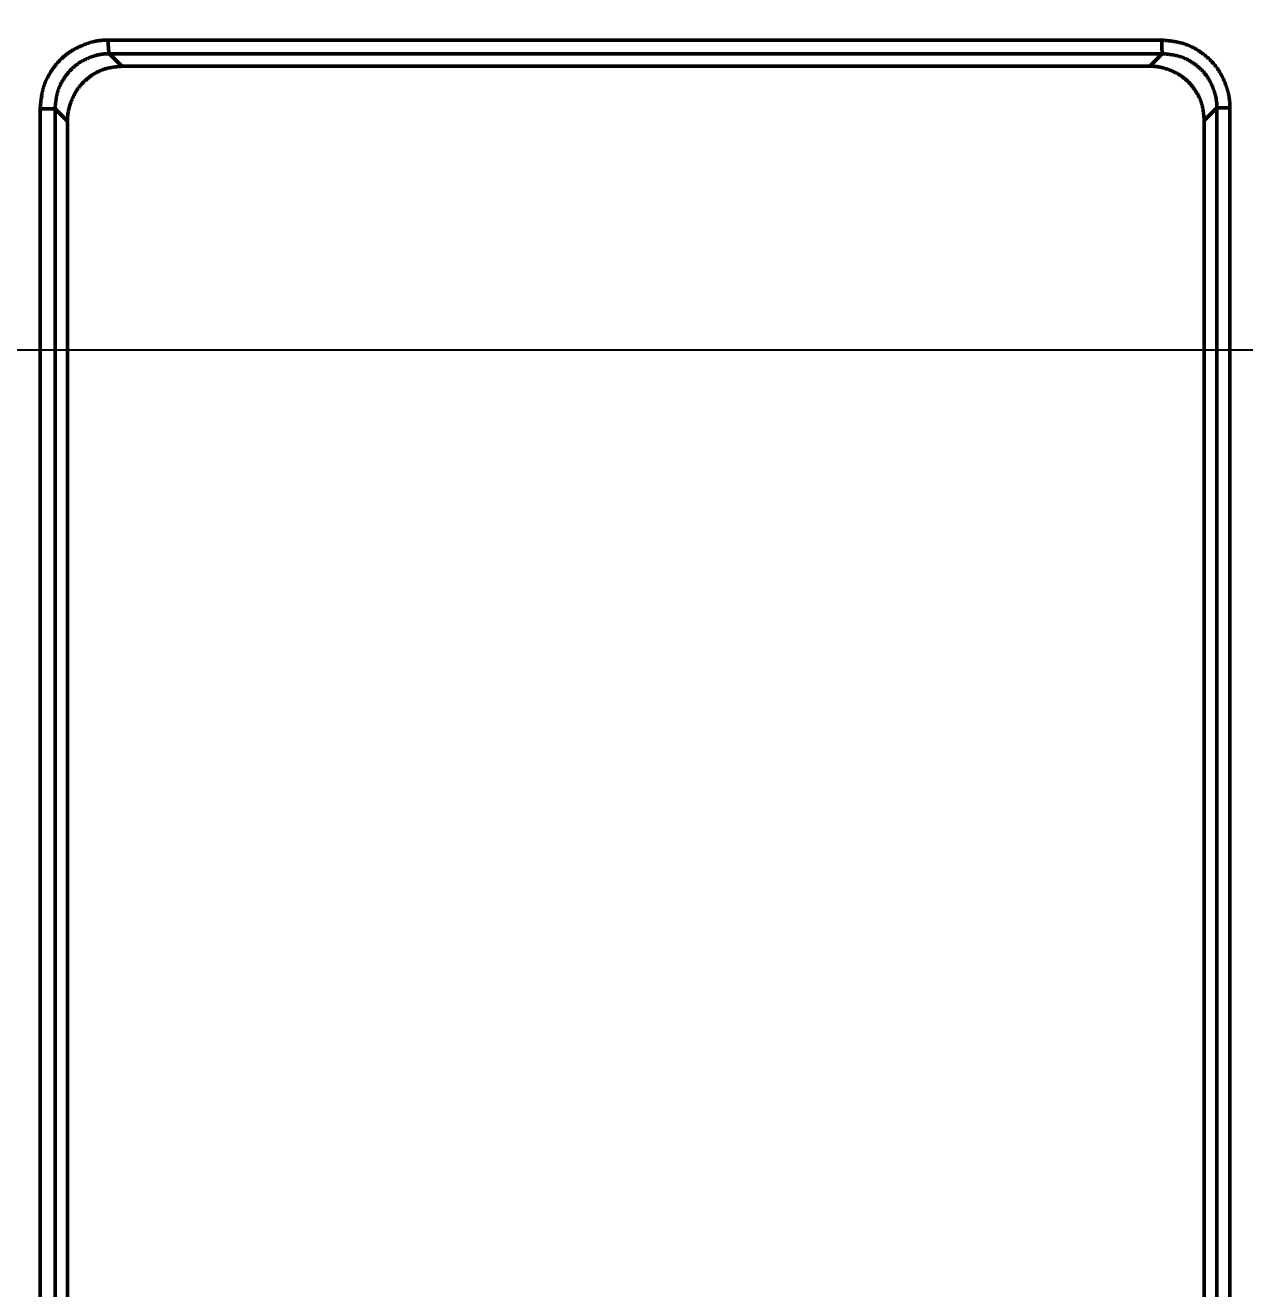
# Model space of a CAD drawing. Header units: millimetres. Extents: x -6033 to 120673, y -4970 to 90533.
# Drawn here: x 87133.36 to 87177.98, y 68647.49 to 68693.74 of the extents above; entities that cross this region are included whole.
import ezdxf
from ezdxf.enums import TextEntityAlignment as Align

# ---------------------------------------------------------------- set-up
doc = ezdxf.new("R2010")
doc.units = ezdxf.units.MM
doc.layers.get('DefPoints').update_dxf_attribs({"color": 250})
for name, color, linetype, lineweight in [('_ACM-A-ANNO-DIMS-c', 2, 'Continuous', 18), ('I-AR$0$I-SCOPE', 252, 'Continuous', 35), ('I-PLAN$0$_ACM-A-WALL-HACH', 251, 'Continuous', 9)]:
    doc.layers.add(name, color=color, linetype=linetype, lineweight=lineweight)
for name, color, linetype in [('I-CEILING$0$I-RCP-AIR', 64, 'Continuous'), ('I-CEILING$0$RC-Hatch【天花填充】', 251, 'Continuous'), ('I-FLOOR$0$I-FC-HATCH', 8, 'Continuous'), ('地坪', 7, 'Continuous'), ('天花', 7, 'Continuous')]:
    doc.layers.add(name, color=color, linetype=linetype)
doc.styles.add('_ACM-G-NOTES', font='arial.ttf')
doc.styles.add('I-CEILING$0$黑体', font='simhei.ttf', dxfattribs={"height": 600})
doc.dimstyles.new('_ACM-DIM-A_50', dxfattribs={"dimscale": 50, "dimtxt": 2.5, "dimasz": 1, "dimexe": 1.5, "dimexo": 1, "dimgap": 1, "dimtad": 1, "dimdec": 0, "dimrnd": 5, "dimzin": 1, "dimdsep": 46, "dimtxsty": '_ACM-G-NOTES', "dimblk": 'ARCHTICK', "dimcen": 2.5, "dimclrd": 256, "dimclre": 256, "dimclrt": 256, "dimadec": 3, "dimazin": 0, "dimtfac": 1, "dimtdec": 0, "dimtix": 1, "dimtmove": 0, "dimatfit": 3, "dimldrblk": 'DOTSMALL', "dimfxl": 5, "dimfxlon": 1, "dimlwd": 18, "dimlwe": 18, "dimarcsym": 0})

# ---------------------------------------------------------------- blocks, each defined once
blk = doc.blocks.new('I-AR')
at = {"layer": 'I-AR$0$I-SCOPE'}
h = blk.add_hatch(dxfattribs=at)
h.set_pattern_fill('ANSI31', color=256, scale=200)
h.paths.add_polyline_path([(63300, 72640), (66630, 72640), (66630, 70889.383), (90600, 70890), (90600, 66390), (96650, 66390), (96650, 24876.398), (18340, 24876.398), (18340, 66390), (48090, 66390), (48090, 72640), (51400, 72640), (51400, 72649.887), (52869.5, 72649.887), (52869.5, 72640), (55240, 72640), (55240, 72790), (59460, 72790), (59460, 72640), (61830.5, 72640), (61830.5, 72649.887), (63300, 72649.887)], flags=16)
h.paths.add_polyline_path([(7330, 0), (7330, -1770), (11180, -1770), (11180, 0), (18450, 0), (18450, 2900), (27550, 2900), (27550, 18090), (37037.331, 18090), (37037.331, 17350), (96200, 17350), (96200, 18120), (114640, 18120), (114640, 84500), (0, 84500), (0, 0)])
blk = doc.blocks.new('I-PLAN')
at = {"layer": 'I-PLAN$0$_ACM-A-WALL-HACH'}
h = blk.add_hatch(dxfattribs=at)
h.set_pattern_fill('ANSI31', color=256, scale=10, angle=45)
h.paths.add_polyline_path([(88260, 70790), (88260, 70890), (88030, 70890), (88030, 70790), (88230, 70790)], flags=17)
h.paths.add_polyline_path([(79671.546, 69390), (78155, 69390), (78155, 68990), (77955, 68990), (77955, 69590), (79671.546, 69590)], flags=17)
h.paths.add_polyline_path([(80271.546, 69390), (80271.546, 69590), (80780, 69590), (80780, 68990), (80580, 68990), (80580, 69390)], flags=17)
h.paths.add_polyline_path([(74580, 69590), (73930, 69590), (73930, 69390), (74580, 69390)])
h.paths.add_polyline_path([(68780, 69590), (69430, 69590), (69430, 69390), (68780, 69390)])
h.paths.add_polyline_path([(87280, 66490), (87480, 66490), (87480, 66390), (87280, 66390)])
h.paths.add_polyline_path([(82180, 68990), (82180, 69390), (84230, 69390), (84230, 66490), (84430, 66490), (84430, 69390), (85280, 69390), (85280, 69590), (81980, 69590), (81980, 68990)])
h.paths.add_polyline_path([(87480, 67390), (87480, 69390), (88280, 69390), (88280, 69590), (88080, 69590), (86480, 69590), (86480, 69390), (87280, 69390), (87280, 67390)], flags=17)
h.paths.add_polyline_path([(72130, 68170), (72130, 66490), (72330, 66490), (72330, 67870), (73130, 67870), (73130, 68070), (72330, 68070), (72330, 68170)])
h.paths.add_polyline_path([(71230, 68170), (71230, 66390), (71030, 66390), (71030, 67870), (70230, 67870), (70230, 68070), (71030, 68070), (71030, 68170)])
h.paths.add_polyline_path([(72130, 69070), (72330, 69070), (72330, 69390), (73030, 69390), (73030, 69590), (72130, 69590)])
h.paths.add_polyline_path([(71230, 69070), (71030, 69070), (71030, 69390), (70330, 69390), (70330, 69590), (71230, 69590)])
h.paths.add_polyline_path([(67800, 69490), (67830, 69490), (67830, 69590), (67800, 69590)], flags=17)
h.paths.add_polyline_path([(76755, 69590), (75180, 69590), (75180, 69390), (75330, 69390), (75330, 66390), (75530, 66390), (75530, 69390), (76555, 69390), (76555, 68990), (76755, 68990)])
h.paths.add_polyline_path([(68180, 69590), (68180, 69390), (68030, 69390), (68030, 66520), (67780, 66520), (67780, 66390), (67400, 66390), (67400, 66720), (67830, 66720), (67830, 69590)])
edge = h.paths.add_edge_path()
edge.add_line((89860, 70890), (88860, 70890))
edge.add_line((75530, 66520), (84230, 66520))
edge.add_line((75530, 66720), (84230, 66720))
blk = doc.blocks.new('I-CEILING$0$RPK-22-40FSNQS')
at = {"color": 0, "lineweight": 50}
for p, q in [((-236.97705, -103.0375), (-236.97705, -102.561482)), ((-236.97705, -102.561482), (-150.522956, -102.561482)), ((-236.97705, -103.0375), (-236.719974, -103.294674)), ((-150.522956, -103.0375), (-236.97705, -103.0375)), ((-236.719974, -103.294674), (-236.516574, -103.49814)), ((-150.983462, -103.49814), (-236.516574, -103.49814)), ((-239.456632, -143.60861), (-239.456632, -105.052402)), ((-238.858768, -105.130938), (-238.958666, -105.031024)), ((-238.958666, -143.565316), (-238.958666, -105.031024)), ((-238.500008, -105.48968), (-238.858768, -105.130938)), ((-238.500008, -143.106656), (-238.500008, -105.48968)), ((-238.958666, -143.565316), (-238.637872, -143.244516)), ((-238.637872, -143.244516), (-238.500008, -143.106656)), ((-236.490734, -145.09814), (-236.757228, -145.364608)), ((-151.00927, -145.09814), (-236.490734, -145.09814)), ((-236.757228, -145.364608), (-236.944982, -145.552362)), ((-236.944982, -146.09945), (-236.944982, -145.552362)), ((-236.944982, -145.552362), (-150.555052, -145.552362)), ((-150.555052, -146.09945), (-236.944982, -146.09945))]:
    blk.add_line(p, q, dxfattribs=at)
for points in [[(-239.456632, -105.052402), (-239.453942, -105.024206), (-239.451238, -104.996014), (-239.448506, -104.96783), (-239.445736, -104.939654), (-239.442912, -104.911492), (-239.440022, -104.883348), (-239.43705, -104.855224), (-239.433986, -104.827124), (-239.430816, -104.79905), (-239.427524, -104.771006), (-239.4241, -104.742998), (-239.420528, -104.715026), (-239.416798, -104.687096), (-239.412892, -104.659208), (-239.4088, -104.631368), (-239.404508, -104.60358), (-239.400004, -104.575846), (-239.395272, -104.548168), (-239.3903, -104.520554), (-239.385074, -104.493002), (-239.37958, -104.465518), (-239.373808, -104.438106), (-239.367742, -104.410768), (-239.361368, -104.383508), (-239.354674, -104.35633), (-239.347648, -104.329238), (-239.340272, -104.302232), (-239.332538, -104.275318), (-239.32443, -104.2485), (-239.315936, -104.22178), (-239.307044, -104.195162), (-239.297758, -104.168648), (-239.288088, -104.142244), (-239.278038, -104.115954), (-239.267616, -104.089782), (-239.25683, -104.063728), (-239.245686, -104.0378), (-239.234192, -104.012002), (-239.222356, -103.986334), (-239.210184, -103.960802), (-239.197682, -103.935412), (-239.184858, -103.910164), (-239.17172, -103.885064), (-239.158274, -103.860116), (-239.144528, -103.835324), (-239.13049, -103.810688), (-239.116166, -103.786218), (-239.101562, -103.761914), (-239.086686, -103.73778), (-239.071546, -103.71382), (-239.056148, -103.690038), (-239.040502, -103.666438), (-239.02461, -103.643024), (-239.008484, -103.6198), (-238.992128, -103.59677), (-238.97555, -103.573936), (-238.958758, -103.551304), (-238.94176, -103.528878), (-238.92456, -103.506658), (-238.907166, -103.484652), (-238.889586, -103.462862), (-238.871816, -103.44129), (-238.853852, -103.419938), (-238.83569, -103.398806), (-238.817326, -103.377894), (-238.798758, -103.357208), (-238.779978, -103.336746), (-238.760988, -103.31651), (-238.74178, -103.2965), (-238.72235, -103.276722), (-238.702696, -103.257172), (-238.682812, -103.237856), (-238.662698, -103.218772), (-238.642344, -103.199924), (-238.621752, -103.18131), (-238.600916, -103.162936), (-238.57983, -103.144798), (-238.558494, -103.126902), (-238.536902, -103.109248), (-238.515048, -103.091838), (-238.492932, -103.074672), (-238.470548, -103.057752), (-238.447892, -103.041078), (-238.424962, -103.024656), (-238.401752, -103.008482), (-238.37826, -102.99256), (-238.354478, -102.97689), (-238.330408, -102.961476), (-238.306042, -102.946318), (-238.281378, -102.931418), (-238.256416, -102.916776), (-238.231176, -102.902396), (-238.205684, -102.888282), (-238.179964, -102.874436), (-238.15404, -102.860862), (-238.12794, -102.847564), (-238.101686, -102.834546), (-238.075304, -102.821808), (-238.04882, -102.809358), (-238.022258, -102.797196), (-237.995642, -102.785326), (-237.969, -102.773752), (-237.942352, -102.762476), (-237.915728, -102.751502), (-237.88915, -102.740836), (-237.862644, -102.730478), (-237.836234, -102.720432), (-237.809944, -102.710702), (-237.783802, -102.701292), (-237.757832, -102.692204), (-237.732058, -102.683442), (-237.706506, -102.675008), (-237.681198, -102.666908), (-237.656164, -102.659144), (-237.631424, -102.651718), (-237.607006, -102.644636), (-237.582934, -102.6379), (-237.559234, -102.631512), (-237.535928, -102.625478), (-237.513044, -102.6198), (-237.491146, -102.614606), (-237.469656, -102.609742), (-237.448564, -102.605198), (-237.427854, -102.60096), (-237.40751, -102.59702), (-237.38752, -102.593364), (-237.36787, -102.589982), (-237.348546, -102.586862), (-237.329532, -102.583992), (-237.310814, -102.581362), (-237.29238, -102.57896), (-237.274214, -102.576774), (-237.256302, -102.574794), (-237.238632, -102.573008), (-237.221188, -102.571404), (-237.203954, -102.569972), (-237.18692, -102.568698), (-237.17007, -102.567572), (-237.153388, -102.566584), (-237.136862, -102.565722), (-237.120478, -102.564972), (-237.104222, -102.564326), (-237.088078, -102.56377), (-237.072032, -102.563296), (-237.056072, -102.562888), (-237.040182, -102.562538), (-237.02435, -102.562234), (-237.00856, -102.561964), (-236.992798, -102.561718), (-236.97705, -102.561482)], [(-236.97705, -103.0375), (-236.989664, -103.037662), (-237.002292, -103.037832), (-237.014942, -103.03802), (-237.027626, -103.038236), (-237.040354, -103.038488), (-237.05314, -103.038786), (-237.065994, -103.039138), (-237.078928, -103.039556), (-237.091952, -103.040046), (-237.10508, -103.040618), (-237.11832, -103.041282), (-237.131684, -103.042046), (-237.145186, -103.04292), (-237.158834, -103.043912), (-237.172642, -103.045032), (-237.18662, -103.04629), (-237.20078, -103.047694), (-237.215134, -103.049254), (-237.22969, -103.050978), (-237.244464, -103.052874), (-237.259464, -103.054954), (-237.274702, -103.057226), (-237.290192, -103.059698), (-237.305942, -103.062382), (-237.321964, -103.065284), (-237.33827, -103.068414), (-237.35487, -103.071782), (-237.371778, -103.075398), (-237.389004, -103.079268), (-237.40656, -103.083404), (-237.424886, -103.08792), (-237.443548, -103.092722), (-237.462526, -103.097806), (-237.481802, -103.10317), (-237.501356, -103.10881), (-237.521166, -103.114724), (-237.541214, -103.120912), (-237.561478, -103.127366), (-237.58194, -103.134088), (-237.602578, -103.141072), (-237.623374, -103.148318), (-237.644308, -103.155824), (-237.665358, -103.163584), (-237.686504, -103.171596), (-237.707728, -103.17986), (-237.729008, -103.18837), (-237.750326, -103.197128), (-237.77166, -103.206126), (-237.792992, -103.215364), (-237.8143, -103.22484), (-237.835566, -103.23455), (-237.856768, -103.244492), (-237.877886, -103.254662), (-237.898902, -103.26506), (-237.919796, -103.27568), (-237.940544, -103.286524), (-237.96113, -103.297584), (-237.981534, -103.308862), (-238.001734, -103.320352), (-238.02171, -103.332052), (-238.041448, -103.34396), (-238.060944, -103.356076), (-238.080204, -103.368398), (-238.09923, -103.380924), (-238.118024, -103.393654), (-238.136592, -103.406586), (-238.154936, -103.41972), (-238.173056, -103.433052), (-238.19096, -103.446586), (-238.208648, -103.460316), (-238.226124, -103.474242), (-238.24339, -103.488364), (-238.260452, -103.50268), (-238.27731, -103.51719), (-238.29397, -103.531892), (-238.310432, -103.546784), (-238.326702, -103.561866), (-238.34278, -103.577138), (-238.358672, -103.592596), (-238.37438, -103.60824), (-238.389908, -103.62407), (-238.405258, -103.640084), (-238.420432, -103.656282), (-238.435436, -103.67266), (-238.45027, -103.68922), (-238.46494, -103.705958), (-238.479448, -103.722876), (-238.493798, -103.73997), (-238.50799, -103.75724), (-238.522032, -103.774686), (-238.53592, -103.792304), (-238.549654, -103.810094), (-238.563228, -103.828052), (-238.576634, -103.846174), (-238.589868, -103.864456), (-238.602922, -103.8829), (-238.615794, -103.901498), (-238.628476, -103.920248), (-238.640962, -103.939148), (-238.653248, -103.958194), (-238.665326, -103.977382), (-238.677192, -103.996712), (-238.68884, -104.01618), (-238.700264, -104.03578), (-238.711458, -104.055512), (-238.722416, -104.075372), (-238.733134, -104.095358), (-238.743604, -104.115464), (-238.753822, -104.13569), (-238.763782, -104.156032), (-238.773478, -104.176486), (-238.782906, -104.19705), (-238.792056, -104.217722), (-238.800926, -104.238496), (-238.809508, -104.25937), (-238.817798, -104.280342), (-238.82579, -104.30141), (-238.833478, -104.322568), (-238.840856, -104.343814), (-238.84792, -104.365146), (-238.854664, -104.38656), (-238.861098, -104.408054), (-238.867232, -104.429624), (-238.873078, -104.451268), (-238.878644, -104.472984), (-238.883944, -104.494768), (-238.888986, -104.516618), (-238.893782, -104.53853), (-238.898342, -104.560504), (-238.902678, -104.582536), (-238.906798, -104.604622), (-238.910716, -104.62676), (-238.914442, -104.648946), (-238.917986, -104.67118), (-238.921358, -104.693458), (-238.924568, -104.715778), (-238.92763, -104.738136), (-238.930552, -104.760528), (-238.933346, -104.782954), (-238.936022, -104.80541), (-238.938592, -104.827894), (-238.941066, -104.850402), (-238.943452, -104.872932), (-238.945764, -104.89548), (-238.948012, -104.918046), (-238.950208, -104.940626), (-238.95236, -104.963216), (-238.95448, -104.985814), (-238.956578, -105.008418), (-238.958666, -105.031024)], [(-236.516574, -103.49814), (-236.538862, -103.500274), (-236.561148, -103.50242), (-236.583428, -103.504586), (-236.6057, -103.506784), (-236.627962, -103.509024), (-236.650208, -103.511316), (-236.67244, -103.51367), (-236.694652, -103.5161), (-236.716842, -103.518612), (-236.739008, -103.52122), (-236.761148, -103.523932), (-236.783256, -103.52676), (-236.805332, -103.529714), (-236.827372, -103.532804), (-236.849376, -103.536042), (-236.871338, -103.539438), (-236.893256, -103.543), (-236.915128, -103.546742), (-236.93695, -103.550672), (-236.958722, -103.554804), (-236.98044, -103.559144), (-237.0021, -103.563704), (-237.0237, -103.568496), (-237.045238, -103.57353), (-237.06671, -103.578816), (-237.088114, -103.584364), (-237.109448, -103.590186), (-237.13071, -103.59629), (-237.151894, -103.602688), (-237.173, -103.609392), (-237.194024, -103.616408), (-237.214964, -103.623734), (-237.235816, -103.631362), (-237.256578, -103.63929), (-237.277246, -103.64751), (-237.29782, -103.656018), (-237.318294, -103.664808), (-237.338668, -103.673872), (-237.358938, -103.683208), (-237.3791, -103.69281), (-237.399152, -103.70267), (-237.41909, -103.712782), (-237.438914, -103.723144), (-237.45862, -103.733748), (-237.478204, -103.74459), (-237.497664, -103.755662), (-237.516996, -103.766962), (-237.5362, -103.77848), (-237.55527, -103.790214), (-237.574204, -103.802156), (-237.593002, -103.814302), (-237.611658, -103.826646), (-237.63017, -103.839182), (-237.648534, -103.851906), (-237.66675, -103.86481), (-237.684814, -103.87789), (-237.702722, -103.89114), (-237.720472, -103.904554), (-237.73806, -103.918128), (-237.755486, -103.931854), (-237.772744, -103.94573), (-237.789836, -103.959756), (-237.806758, -103.973936), (-237.823512, -103.988274), (-237.840094, -104.002774), (-237.856504, -104.017436), (-237.87274, -104.032266), (-237.888804, -104.047266), (-237.90469, -104.062438), (-237.920402, -104.077788), (-237.935938, -104.093318), (-237.951294, -104.10903), (-237.96647, -104.12493), (-237.981468, -104.141018), (-237.996282, -104.1573), (-238.010914, -104.173776), (-238.025364, -104.190452), (-238.039628, -104.20733), (-238.053708, -104.224414), (-238.0676, -104.241706), (-238.081304, -104.25921), (-238.09482, -104.27693), (-238.108146, -104.294868), (-238.121282, -104.313026), (-238.134224, -104.33141), (-238.146974, -104.350022), (-238.15953, -104.368866), (-238.171892, -104.387942), (-238.184056, -104.407256), (-238.196024, -104.426812), (-238.207792, -104.446608), (-238.21936, -104.466628), (-238.230724, -104.486854), (-238.241878, -104.507266), (-238.252824, -104.527844), (-238.263556, -104.54857), (-238.274072, -104.569426), (-238.284368, -104.59039), (-238.294442, -104.611444), (-238.30429, -104.632568), (-238.313912, -104.653742), (-238.3233, -104.67495), (-238.332456, -104.69617), (-238.341372, -104.717384), (-238.35005, -104.738572), (-238.358484, -104.759714), (-238.366672, -104.780792), (-238.37461, -104.801788), (-238.382296, -104.822678), (-238.389728, -104.843448), (-238.3969, -104.864076), (-238.403812, -104.884544), (-238.41046, -104.904832), (-238.41684, -104.92492), (-238.42295, -104.94479), (-238.428788, -104.964422), (-238.434348, -104.983796), (-238.43963, -105.002894), (-238.44463, -105.021698), (-238.449344, -105.040186), (-238.453772, -105.058344), (-238.457922, -105.07618), (-238.461802, -105.093704), (-238.465424, -105.110928), (-238.468794, -105.127862), (-238.471926, -105.144516), (-238.474826, -105.160906), (-238.477506, -105.177038), (-238.479974, -105.192924), (-238.482242, -105.208578), (-238.484316, -105.224008), (-238.486208, -105.239228), (-238.487928, -105.254246), (-238.489482, -105.269074), (-238.490886, -105.283726), (-238.492144, -105.29821), (-238.493266, -105.312538), (-238.494266, -105.32672), (-238.495148, -105.34077), (-238.495926, -105.354698), (-238.496608, -105.368514), (-238.497204, -105.382228), (-238.497722, -105.395856), (-238.498174, -105.409404), (-238.498566, -105.422886), (-238.498912, -105.436312), (-238.49922, -105.449692), (-238.499498, -105.46304), (-238.499758, -105.476366), (-238.500008, -105.48968)], [(-239.456632, -105.052402), (-239.441212, -105.052362), (-239.435048, -105.052346), (-239.431966, -105.052336), (-239.428886, -105.052328), (-239.42273, -105.052308), (-239.419654, -105.052298), (-239.416578, -105.052286), (-239.413504, -105.052276), (-239.410432, -105.052264), (-239.407362, -105.052252), (-239.404294, -105.052238), (-239.401228, -105.052226), (-239.398164, -105.05221), (-239.395102, -105.052196), (-239.388986, -105.052164), (-239.385932, -105.052146), (-239.38288, -105.052128), (-239.37983, -105.05211), (-239.376784, -105.05209), (-239.373742, -105.052068), (-239.370702, -105.052046), (-239.367666, -105.052024), (-239.364632, -105.052), (-239.361602, -105.051974), (-239.358576, -105.051948), (-239.355554, -105.051922), (-239.352536, -105.051892), (-239.349522, -105.051864), (-239.346512, -105.051832), (-239.343506, -105.051802), (-239.340506, -105.051768), (-239.337508, -105.051734), (-239.334516, -105.0517), (-239.331528, -105.051664), (-239.328544, -105.051628), (-239.325566, -105.05159), (-239.322594, -105.051552), (-239.319626, -105.051512), (-239.316662, -105.051472), (-239.313706, -105.05143), (-239.310754, -105.051388), (-239.307806, -105.051344), (-239.304866, -105.0513), (-239.301932, -105.051256), (-239.299002, -105.05121), (-239.296078, -105.051162), (-239.293162, -105.051114), (-239.29025, -105.051066), (-239.287346, -105.051016), (-239.284448, -105.050966), (-239.281556, -105.050916), (-239.27867, -105.050864), (-239.275792, -105.050812), (-239.27292, -105.050758), (-239.270056, -105.050704), (-239.267198, -105.05065), (-239.264348, -105.050594), (-239.261506, -105.050538), (-239.25867, -105.05048), (-239.255842, -105.050422), (-239.253022, -105.050364), (-239.25021, -105.050304), (-239.247404, -105.050244), (-239.244608, -105.050182), (-239.24182, -105.05012), (-239.239038, -105.050058), (-239.236266, -105.049994), (-239.233504, -105.04993), (-239.230748, -105.049864), (-239.228, -105.049798), (-239.225262, -105.049732), (-239.222534, -105.049664), (-239.219814, -105.049596), (-239.217102, -105.049528), (-239.2144, -105.049458), (-239.211706, -105.049388), (-239.209022, -105.049316), (-239.206348, -105.049244), (-239.203682, -105.049172), (-239.201028, -105.049098), (-239.198382, -105.049024), (-239.195746, -105.048948), (-239.19312, -105.048872), (-239.190504, -105.048796), (-239.187898, -105.048718), (-239.185304, -105.04864), (-239.182718, -105.04856), (-239.180144, -105.04848), (-239.17758, -105.0484), (-239.175026, -105.048318), (-239.172484, -105.048236), (-239.169952, -105.048154), (-239.16743, -105.04807), (-239.164922, -105.047986), (-239.162422, -105.047902), (-239.159934, -105.047816), (-239.157458, -105.047728), (-239.154994, -105.047642), (-239.15254, -105.047554), (-239.150098, -105.047466), (-239.147668, -105.047376), (-239.14525, -105.047286), (-239.142844, -105.047196), (-239.140448, -105.047104), (-239.138066, -105.047012), (-239.135696, -105.04692), (-239.133338, -105.046826), (-239.130992, -105.046732), (-239.128658, -105.046638), (-239.126336, -105.046542), (-239.124028, -105.046448), (-239.121732, -105.04635), (-239.119448, -105.046254), (-239.117178, -105.046156), (-239.11492, -105.046058), (-239.112676, -105.045958), (-239.110446, -105.04586), (-239.108228, -105.045758), (-239.106024, -105.045658), (-239.103832, -105.045556), (-239.101654, -105.045454), (-239.09949, -105.045352), (-239.097338, -105.045248), (-239.095202, -105.045144), (-239.093078, -105.04504), (-239.090968, -105.044934), (-239.088874, -105.044828), (-239.086792, -105.044722), (-239.084724, -105.044614), (-239.08267, -105.044506), (-239.08063, -105.044398), (-239.078604, -105.044288), (-239.076594, -105.044178), (-239.074596, -105.044068), (-239.072614, -105.043956), (-239.070646, -105.043844), (-239.068692, -105.043732), (-239.066754, -105.043618), (-239.06483, -105.043504), (-239.06292, -105.04339), (-239.061026, -105.043274), (-239.059146, -105.043158), (-239.057282, -105.04304), (-239.055432, -105.042922), (-239.053598, -105.042804), (-239.051778, -105.042686), (-239.049974, -105.042566), (-239.048186, -105.042446), (-239.046414, -105.042324), (-239.044656, -105.042204), (-239.042914, -105.042082), (-239.04119, -105.04196), (-239.03948, -105.041836), (-239.037786, -105.041714), (-239.036108, -105.04159), (-239.034446, -105.041466), (-239.0328, -105.041342), (-239.03117, -105.041218), (-239.029558, -105.041094), (-239.027962, -105.04097), (-239.026382, -105.040844), (-239.024818, -105.04072), (-239.02327, -105.040594), (-239.02174, -105.04047), (-239.020226, -105.040344), (-239.01873, -105.04022), (-239.01725, -105.040094), (-239.015788, -105.03997), (-239.014342, -105.039844), (-239.012914, -105.03972), (-239.011504, -105.039596), (-239.01011, -105.03947), (-239.008734, -105.039346), (-239.007374, -105.039222), (-239.006034, -105.0391), (-239.00471, -105.038976), (-239.003404, -105.038852), (-239.002114, -105.038728), (-239.000844, -105.038604), (-238.99959, -105.03848), (-238.998354, -105.038354), (-238.997136, -105.03823), (-238.995934, -105.038104), (-238.99475, -105.037976), (-238.993582, -105.03785), (-238.992432, -105.03772), (-238.9913, -105.037592), (-238.990186, -105.03746), (-238.989088, -105.037328), (-238.988006, -105.037196), (-238.986942, -105.03706), (-238.985896, -105.036924), (-238.984866, -105.036786), (-238.983854, -105.036646), (-238.982858, -105.036504), (-238.98188, -105.036362), (-238.980918, -105.036216), (-238.979974, -105.036068), (-238.979046, -105.035918), (-238.978136, -105.035766), (-238.977242, -105.035612), (-238.976364, -105.035454), (-238.975504, -105.035294), (-238.974846, -105.035168), (-238.974196, -105.03504), (-238.973558, -105.03491), (-238.972928, -105.034778), (-238.972308, -105.034646), (-238.971696, -105.034512), (-238.971092, -105.034376), (-238.970496, -105.03424), (-238.969906, -105.034102), (-238.969324, -105.033964), (-238.96875, -105.033824), (-238.968182, -105.033682), (-238.96762, -105.03354), (-238.967064, -105.033398), (-238.966512, -105.033254), (-238.965966, -105.033108), (-238.965424, -105.032962), (-238.964888, -105.032816), (-238.964356, -105.03267), (-238.963826, -105.032522), (-238.9633, -105.032374), (-238.962778, -105.032226), (-238.962258, -105.032076), (-238.96174, -105.031926), (-238.961224, -105.031776), (-238.960712, -105.031626), (-238.960198, -105.031476), (-238.959686, -105.031326), (-238.959176, -105.031176), (-238.958666, -105.031024)], [(-238.500008, -143.106656), (-238.497832, -143.128976), (-238.495646, -143.151292), (-238.49344, -143.173604), (-238.4912, -143.195906), (-238.48892, -143.218198), (-238.486588, -143.240476), (-238.48419, -143.262738), (-238.48172, -143.284978), (-238.479166, -143.307198), (-238.476518, -143.329392), (-238.473764, -143.351558), (-238.470894, -143.373694), (-238.467898, -143.395794), (-238.464766, -143.41786), (-238.461486, -143.439886), (-238.45805, -143.461872), (-238.454444, -143.483812), (-238.450658, -143.505704), (-238.446686, -143.527546), (-238.442512, -143.549336), (-238.438128, -143.57107), (-238.433522, -143.592744), (-238.428686, -143.614358), (-238.423608, -143.635908), (-238.418278, -143.65739), (-238.412686, -143.678804), (-238.406818, -143.700144), (-238.400668, -143.721408), (-238.394224, -143.742596), (-238.387474, -143.763702), (-238.380412, -143.784724), (-238.373038, -143.805662), (-238.365362, -143.826508), (-238.357386, -143.847264), (-238.349116, -143.867928), (-238.340558, -143.888494), (-238.331718, -143.90896), (-238.3226, -143.929326), (-238.31321, -143.949588), (-238.303554, -143.969742), (-238.293638, -143.98979), (-238.283466, -144.009724), (-238.273044, -144.029544), (-238.262378, -144.04925), (-238.251474, -144.068834), (-238.240336, -144.088298), (-238.228968, -144.107638), (-238.21738, -144.12685), (-238.205574, -144.145934), (-238.193558, -144.164886), (-238.181334, -144.183704), (-238.16891, -144.202386), (-238.156292, -144.220928), (-238.143484, -144.239328), (-238.13049, -144.257584), (-238.11732, -144.275692), (-238.103974, -144.293652), (-238.090462, -144.31146), (-238.076788, -144.329114), (-238.062956, -144.34661), (-238.048972, -144.363946), (-238.034834, -144.381124), (-238.020536, -144.398138), (-238.006078, -144.414988), (-237.991454, -144.431674), (-237.976662, -144.448194), (-237.961696, -144.464544), (-237.946558, -144.480728), (-237.93124, -144.49674), (-237.91574, -144.51258), (-237.900054, -144.528248), (-237.88418, -144.54374), (-237.868114, -144.559058), (-237.851852, -144.574198), (-237.83539, -144.58916), (-237.818728, -144.603942), (-237.801858, -144.618542), (-237.78478, -144.63296), (-237.767488, -144.647194), (-237.74998, -144.661242), (-237.732254, -144.675106), (-237.714304, -144.68878), (-237.696128, -144.702264), (-237.677724, -144.715558), (-237.659084, -144.72866), (-237.64021, -144.741568), (-237.621096, -144.754282), (-237.601736, -144.7668), (-237.582132, -144.77912), (-237.562278, -144.791242), (-237.542172, -144.803162), (-237.521836, -144.81488), (-237.501284, -144.82639), (-237.48054, -144.837692), (-237.459624, -144.84878), (-237.438556, -144.859654), (-237.417354, -144.870306), (-237.396042, -144.880738), (-237.374636, -144.890946), (-237.35316, -144.900924), (-237.331632, -144.91067), (-237.310074, -144.920182), (-237.288502, -144.929458), (-237.266942, -144.938492), (-237.24541, -144.947282), (-237.223928, -144.955826), (-237.202516, -144.96412), (-237.181194, -144.97216), (-237.159982, -144.979944), (-237.1389, -144.987468), (-237.11797, -144.99473), (-237.09721, -145.001728), (-237.076642, -145.008456), (-237.056284, -145.014912), (-237.036158, -145.021094), (-237.016284, -145.026998), (-236.99668, -145.03262), (-236.97737, -145.037958), (-236.958372, -145.04301), (-236.939706, -145.04777), (-236.921388, -145.05224), (-236.903412, -145.056426), (-236.885764, -145.060338), (-236.868432, -145.063984), (-236.851408, -145.067378), (-236.834676, -145.070526), (-236.818228, -145.07344), (-236.80205, -145.076128), (-236.78613, -145.0786), (-236.770456, -145.080868), (-236.755018, -145.08294), (-236.739804, -145.084826), (-236.7248, -145.086536), (-236.709998, -145.08808), (-236.695382, -145.089466), (-236.680944, -145.090706), (-236.66667, -145.09181), (-236.652548, -145.092786), (-236.638568, -145.093644), (-236.624718, -145.094396), (-236.610984, -145.095048), (-236.597356, -145.095614), (-236.583822, -145.0961), (-236.570372, -145.09652), (-236.556992, -145.09688), (-236.54367, -145.09719), (-236.530394, -145.097462), (-236.517156, -145.097704), (-236.50394, -145.097928), (-236.490734, -145.09814)], [(-239.456632, -143.60861), (-239.441212, -143.60853), (-239.43813, -143.608512), (-239.435048, -143.608496), (-239.431966, -143.608478), (-239.428886, -143.608458), (-239.425808, -143.60844), (-239.42273, -143.60842), (-239.419654, -143.6084), (-239.416578, -143.608378), (-239.413504, -143.608354), (-239.410432, -143.608332), (-239.407362, -143.608306), (-239.404294, -143.60828), (-239.401228, -143.608252), (-239.398164, -143.608224), (-239.395102, -143.608194), (-239.388986, -143.60813), (-239.385932, -143.608094), (-239.38288, -143.608058), (-239.37983, -143.60802), (-239.376784, -143.607978), (-239.373742, -143.607936), (-239.370702, -143.607892), (-239.367666, -143.607846), (-239.364632, -143.607796), (-239.361602, -143.607746), (-239.358576, -143.607692), (-239.355554, -143.607638), (-239.352536, -143.60758), (-239.349522, -143.60752), (-239.346512, -143.607458), (-239.343506, -143.607394), (-239.340506, -143.607328), (-239.337508, -143.60726), (-239.334516, -143.60719), (-239.331528, -143.607116), (-239.328546, -143.607042), (-239.325566, -143.606966), (-239.322594, -143.606888), (-239.319626, -143.606808), (-239.316664, -143.606726), (-239.313706, -143.60664), (-239.310754, -143.606556), (-239.307808, -143.606468), (-239.304866, -143.606378), (-239.301932, -143.606286), (-239.299002, -143.606192), (-239.296078, -143.606098), (-239.293162, -143.606002), (-239.29025, -143.605904), (-239.287346, -143.605804), (-239.284448, -143.605702), (-239.281556, -143.605598), (-239.27867, -143.605494), (-239.275792, -143.605386), (-239.27292, -143.605278), (-239.270056, -143.60517), (-239.267198, -143.605058), (-239.264348, -143.604946), (-239.261504, -143.60483), (-239.25867, -143.604716), (-239.255842, -143.604598), (-239.253022, -143.604478), (-239.250208, -143.604358), (-239.247404, -143.604236), (-239.244608, -143.604112), (-239.241818, -143.603988), (-239.239038, -143.60386), (-239.236266, -143.603732), (-239.233502, -143.603602), (-239.230748, -143.60347), (-239.228, -143.603338), (-239.225262, -143.603202), (-239.222534, -143.603066), (-239.219812, -143.602928), (-239.217102, -143.602788), (-239.2144, -143.602648), (-239.211706, -143.602504), (-239.209022, -143.60236), (-239.206348, -143.602214), (-239.203682, -143.602068), (-239.201028, -143.601918), (-239.198382, -143.601768), (-239.195746, -143.601616), (-239.19312, -143.601462), (-239.190504, -143.601306), (-239.187898, -143.60115), (-239.185304, -143.600992), (-239.182718, -143.600832), (-239.180144, -143.60067), (-239.17758, -143.600506), (-239.175026, -143.600342), (-239.172484, -143.600176), (-239.169952, -143.600008), (-239.167432, -143.599838), (-239.164922, -143.599668), (-239.162424, -143.599496), (-239.159936, -143.599322), (-239.15746, -143.599148), (-239.154996, -143.59897), (-239.152542, -143.598792), (-239.1501, -143.598614), (-239.14767, -143.598432), (-239.145252, -143.59825), (-239.142846, -143.598066), (-239.14045, -143.597882), (-239.138068, -143.597696), (-239.135698, -143.597508), (-239.13334, -143.597318), (-239.130992, -143.597128), (-239.128658, -143.596936), (-239.126338, -143.596744), (-239.124028, -143.59655), (-239.121732, -143.596354), (-239.119448, -143.596158), (-239.117178, -143.59596), (-239.11492, -143.59576), (-239.112676, -143.59556), (-239.110444, -143.595358), (-239.108226, -143.595154), (-239.10602, -143.59495), (-239.103828, -143.594744), (-239.10165, -143.594538), (-239.099486, -143.594328), (-239.097334, -143.59412), (-239.095196, -143.593908), (-239.093074, -143.593696), (-239.090964, -143.593482), (-239.088868, -143.593268), (-239.086784, -143.593052), (-239.084716, -143.592834), (-239.082662, -143.592616), (-239.080624, -143.592396), (-239.078598, -143.592174), (-239.076586, -143.591952), (-239.07459, -143.591728), (-239.072608, -143.591502), (-239.07064, -143.591276), (-239.068688, -143.591048), (-239.066748, -143.590818), (-239.064826, -143.590588), (-239.062916, -143.590356), (-239.061024, -143.590122), (-239.059144, -143.589888), (-239.057282, -143.589652), (-239.055432, -143.589414), (-239.0536, -143.589176), (-239.051782, -143.588936), (-239.04998, -143.588694), (-239.048194, -143.588452), (-239.046424, -143.588208), (-239.044668, -143.587964), (-239.042928, -143.587718), (-239.041204, -143.587472), (-239.039496, -143.587226), (-239.037804, -143.586976), (-239.036128, -143.586728), (-239.034468, -143.586478), (-239.032822, -143.586228), (-239.031194, -143.585978), (-239.029582, -143.585726), (-239.027986, -143.585474), (-239.026406, -143.58522), (-239.024842, -143.584968), (-239.023296, -143.584714), (-239.021764, -143.58446), (-239.02025, -143.584206), (-239.018752, -143.583952), (-239.01727, -143.583698), (-239.015806, -143.583442), (-239.014358, -143.583188), (-239.012926, -143.582934), (-239.011512, -143.582678), (-239.010114, -143.582424), (-239.008734, -143.582168), (-239.00737, -143.581914), (-239.006022, -143.58166), (-239.004692, -143.581406), (-239.00338, -143.58115), (-239.002086, -143.580894), (-239.000808, -143.58064), (-238.999546, -143.580382), (-238.998304, -143.580126), (-238.997078, -143.579866), (-238.99587, -143.579608), (-238.99468, -143.579346), (-238.993508, -143.579084), (-238.992354, -143.57882), (-238.991218, -143.578554), (-238.990098, -143.578288), (-238.988998, -143.578018), (-238.987914, -143.577748), (-238.98685, -143.577474), (-238.985802, -143.577198), (-238.984774, -143.57692), (-238.983764, -143.576638), (-238.982772, -143.576354), (-238.981798, -143.576068), (-238.980844, -143.575776), (-238.979906, -143.575484), (-238.978988, -143.575188), (-238.97809, -143.574886), (-238.977208, -143.574584), (-238.976346, -143.574276), (-238.975504, -143.573964), (-238.974818, -143.573702), (-238.974146, -143.573438), (-238.973486, -143.573172), (-238.972836, -143.572902), (-238.9722, -143.57263), (-238.971572, -143.572356), (-238.970956, -143.57208), (-238.97035, -143.5718), (-238.969754, -143.57152), (-238.969168, -143.571238), (-238.968588, -143.570952), (-238.968018, -143.570666), (-238.967456, -143.570378), (-238.9669, -143.570088), (-238.966352, -143.569798), (-238.96581, -143.569506), (-238.965274, -143.569212), (-238.964744, -143.568916), (-238.96422, -143.56862), (-238.9637, -143.568324), (-238.963184, -143.568026), (-238.962672, -143.567726), (-238.962164, -143.567426), (-238.961658, -143.567126), (-238.961156, -143.566826), (-238.960656, -143.566524), (-238.960156, -143.566222), (-238.959658, -143.56592), (-238.959162, -143.565618), (-238.958666, -143.565316)], [(-236.944982, -146.09945), (-236.973302, -146.096724), (-237.001618, -146.093984), (-237.029928, -146.091218), (-237.058228, -146.088414), (-237.086514, -146.085554), (-237.11478, -146.08263), (-237.143028, -146.079626), (-237.17125, -146.076528), (-237.199444, -146.073326), (-237.227608, -146.070004), (-237.255736, -146.06655), (-237.283824, -146.062948), (-237.311872, -146.05919), (-237.339874, -146.055258), (-237.367826, -146.051142), (-237.395726, -146.046826), (-237.42357, -146.042298), (-237.451356, -146.037544), (-237.479076, -146.032554), (-237.506732, -146.02731), (-237.534316, -146.021802), (-237.561828, -146.016016), (-237.589262, -146.009938), (-237.616616, -146.003556), (-237.643886, -145.996856), (-237.671068, -145.989824), (-237.69816, -145.982448), (-237.725156, -145.974716), (-237.752054, -145.96661), (-237.77885, -145.958122), (-237.805542, -145.949238), (-237.832126, -145.939966), (-237.858598, -145.930308), (-237.884954, -145.920276), (-237.911192, -145.909872), (-237.937308, -145.899106), (-237.963298, -145.887984), (-237.98916, -145.876512), (-238.01489, -145.864698), (-238.040484, -145.85255), (-238.065938, -145.840072), (-238.091252, -145.827272), (-238.116418, -145.81416), (-238.141436, -145.800738), (-238.166302, -145.787016), (-238.191012, -145.773), (-238.215564, -145.758696), (-238.239952, -145.744114), (-238.264174, -145.729256), (-238.288226, -145.714134), (-238.312106, -145.698752), (-238.33581, -145.683118), (-238.359334, -145.667236), (-238.382676, -145.651118), (-238.40583, -145.634766), (-238.428796, -145.61819), (-238.451568, -145.601396), (-238.474144, -145.58439), (-238.49652, -145.567182), (-238.518694, -145.549774), (-238.54066, -145.532174), (-238.562418, -145.514382), (-238.583966, -145.496388), (-238.605302, -145.478194), (-238.626424, -145.459794), (-238.64733, -145.441182), (-238.66802, -145.422356), (-238.68849, -145.403312), (-238.708738, -145.384044), (-238.728764, -145.364552), (-238.748564, -145.344828), (-238.768138, -145.32487), (-238.787484, -145.304672), (-238.8066, -145.284234), (-238.825484, -145.263548), (-238.844134, -145.242612), (-238.862548, -145.221422), (-238.880726, -145.199974), (-238.898662, -145.178264), (-238.91636, -145.156286), (-238.933812, -145.134038), (-238.951022, -145.111516), (-238.967984, -145.088716), (-238.984698, -145.065632), (-239.001162, -145.042262), (-239.017372, -145.018604), (-239.03333, -144.994648), (-239.049032, -144.970396), (-239.064478, -144.945842), (-239.079662, -144.92098), (-239.094586, -144.895814), (-239.109246, -144.870362), (-239.123636, -144.844652), (-239.137756, -144.818706), (-239.1516, -144.792552), (-239.165164, -144.766216), (-239.178446, -144.73972), (-239.191442, -144.713094), (-239.204148, -144.68636), (-239.21656, -144.659544), (-239.228676, -144.632672), (-239.24049, -144.60577), (-239.252, -144.578862), (-239.263202, -144.551974), (-239.274094, -144.525132), (-239.284668, -144.49836), (-239.294926, -144.471684), (-239.30486, -144.445132), (-239.31447, -144.418726), (-239.323748, -144.392492), (-239.332694, -144.366458), (-239.341304, -144.340646), (-239.349572, -144.315082), (-239.357498, -144.289794), (-239.365076, -144.264806), (-239.372302, -144.240142), (-239.379174, -144.215828), (-239.385686, -144.191892), (-239.391838, -144.168356), (-239.397624, -144.145246), (-239.402864, -144.123348), (-239.407772, -144.101856), (-239.412358, -144.08076), (-239.416634, -144.060042), (-239.420612, -144.03969), (-239.424304, -144.01969), (-239.427718, -144.000028), (-239.43087, -143.98069), (-239.433768, -143.96166), (-239.436426, -143.942926), (-239.438854, -143.924474), (-239.441064, -143.906288), (-239.443068, -143.888356), (-239.444876, -143.870662), (-239.4465, -143.853194), (-239.447954, -143.835936), (-239.449244, -143.818876), (-239.450388, -143.801998), (-239.451392, -143.78529), (-239.45227, -143.768736), (-239.453034, -143.752322), (-239.453694, -143.736036), (-239.454262, -143.71986), (-239.45475, -143.703786), (-239.455168, -143.687794), (-239.45553, -143.671872), (-239.455846, -143.656008), (-239.456128, -143.640184), (-239.456386, -143.62439), (-239.456632, -143.60861)], [(-238.958666, -143.565316), (-238.958468, -143.57793), (-238.958262, -143.590556), (-238.958036, -143.603204), (-238.957784, -143.615884), (-238.957494, -143.628612), (-238.957158, -143.641394), (-238.956768, -143.654244), (-238.956312, -143.667172), (-238.955782, -143.680192), (-238.95517, -143.69331), (-238.954466, -143.706542), (-238.95366, -143.719898), (-238.952744, -143.733388), (-238.951708, -143.747024), (-238.950544, -143.760816), (-238.949242, -143.774778), (-238.94779, -143.78892), (-238.946184, -143.803252), (-238.944412, -143.817786), (-238.942464, -143.832534), (-238.940332, -143.847506), (-238.938008, -143.862714), (-238.93548, -143.87817), (-238.93274, -143.893882), (-238.92978, -143.909866), (-238.926588, -143.92613), (-238.923158, -143.942684), (-238.91948, -143.959544), (-238.915542, -143.976716), (-238.91134, -143.994216), (-238.906698, -144.01268), (-238.901764, -144.031484), (-238.89654, -144.050608), (-238.89103, -144.070034), (-238.885234, -144.089738), (-238.879156, -144.109702), (-238.8728, -144.129904), (-238.866168, -144.150326), (-238.859262, -144.170946), (-238.852088, -144.191744), (-238.844646, -144.212698), (-238.836938, -144.233792), (-238.828972, -144.255002), (-238.820744, -144.27631), (-238.812264, -144.297692), (-238.80353, -144.319132), (-238.794546, -144.340608), (-238.785314, -144.3621), (-238.77584, -144.383586), (-238.766124, -144.405048), (-238.75617, -144.426464), (-238.745982, -144.447814), (-238.73556, -144.469078), (-238.72491, -144.490238), (-238.714032, -144.511268), (-238.702932, -144.532154), (-238.69161, -144.55287), (-238.68007, -144.5734), (-238.668316, -144.593722), (-238.65635, -144.613816), (-238.644174, -144.633664), (-238.631792, -144.653268), (-238.619202, -144.67263), (-238.606408, -144.691752), (-238.59341, -144.710638), (-238.58021, -144.729292), (-238.56681, -144.747718), (-238.55321, -144.765916), (-238.539412, -144.783892), (-238.52542, -144.801648), (-238.511232, -144.819188), (-238.496852, -144.836514), (-238.482278, -144.85363), (-238.467516, -144.870538), (-238.452562, -144.887244), (-238.437424, -144.903748), (-238.422098, -144.920054), (-238.406588, -144.936168), (-238.390896, -144.95209), (-238.37502, -144.967824), (-238.358966, -144.983374), (-238.342732, -144.998742), (-238.326322, -145.013932), (-238.309734, -145.028948), (-238.292974, -145.043792), (-238.27604, -145.058466), (-238.258934, -145.072976), (-238.241658, -145.087324), (-238.224214, -145.101512), (-238.206604, -145.115544), (-238.188828, -145.129424), (-238.170888, -145.143144), (-238.152788, -145.1567), (-238.13453, -145.170088), (-238.116118, -145.183302), (-238.097554, -145.196334), (-238.07884, -145.209182), (-238.059978, -145.221838), (-238.040974, -145.234298), (-238.021828, -145.246554), (-238.002544, -145.258604), (-237.983124, -145.27044), (-237.963572, -145.282058), (-237.943888, -145.29345), (-237.924076, -145.304614), (-237.90414, -145.315542), (-237.884082, -145.32623), (-237.863904, -145.336672), (-237.84361, -145.346862), (-237.823202, -145.356794), (-237.802682, -145.366462), (-237.782054, -145.375864), (-237.76132, -145.384992), (-237.740484, -145.39384), (-237.719546, -145.402404), (-237.69851, -145.410676), (-237.67738, -145.418654), (-237.656158, -145.42633), (-237.634846, -145.433698), (-237.613448, -145.440756), (-237.591966, -145.447496), (-237.570402, -145.453932), (-237.548758, -145.460068), (-237.52704, -145.46592), (-237.50525, -145.471496), (-237.483388, -145.476808), (-237.46146, -145.481864), (-237.439466, -145.486678), (-237.417412, -145.491258), (-237.395298, -145.495616), (-237.373128, -145.499762), (-237.350906, -145.503706), (-237.328632, -145.50746), (-237.306312, -145.511032), (-237.283946, -145.514436), (-237.261538, -145.517682), (-237.23909, -145.520778), (-237.216606, -145.523738), (-237.19409, -145.52657), (-237.17154, -145.529286), (-237.148964, -145.531894), (-237.126364, -145.534408), (-237.10374, -145.536838), (-237.081096, -145.539194), (-237.058436, -145.541486), (-237.035762, -145.543724), (-237.013076, -145.54592), (-236.990384, -145.548084), (-236.967684, -145.550228), (-236.944982, -145.552362)]]:
    blk.add_lwpolyline(points, dxfattribs=at)
blk = doc.blocks.new('I-CEILING')
at = {"layer": 'I-CEILING$0$RC-Hatch【天花填充】'}
h = blk.add_hatch(dxfattribs=at)
h.set_pattern_fill('_USER', color=256, scale=600, double=1, pattern_type=0)
h.set_pattern_definition([(0, (81980, 70481.47), (0, 600), []), (90, (81980, 70481.47), (-600, 4e-14), [])])
h.paths.add_polyline_path([(84430, 69390), (85280, 69390), (85280, 69590), (81980, 69590), (81980, 69090), (80780, 69090), (80780, 69590), (77955, 69590), (77955, 69090), (76755, 69090), (76755, 69590), (66630, 69590), (66630, 70790), (88030, 70790), (88030, 69590), (86480, 69590), (86480, 69390), (87280, 69390), (87280, 66390), (85430, 66390), (85430, 66490), (84430, 66490)])
at = {"layer": 'I-CEILING$0$I-RCP-AIR', "rotation": 269.9999999882699}
blk.add_blockref('I-CEILING$0$RPK-22-40FSNQS', (87280, 68453.738, 3000), dxfattribs=at)
at = {"layer": 'I-CEILING$0$I-RCP-AIR', "style": 'I-CEILING$0$黑体'}
for tag, p in [('R', (61966.358, 71748.905)), ('R', (61966.358, 66925.235)), ('R', (51736.068, 63924.766)), ('R', (62976.068, 63924.766)), ('S', (56433.591, 63065))]:
    blk.add_attdef(tag, text='', height=100, dxfattribs=at).set_placement(p, align=Align.MIDDLE_CENTER)
blk = doc.blocks.new('I-FLOOR')
at = {"layer": 'I-FLOOR$0$I-FC-HATCH'}
h = blk.add_hatch(dxfattribs=at)
h.set_pattern_fill('_USER', color=256, scale=600, double=1, pattern_type=0)
h.set_pattern_definition([(0, (85280, 69590), (0, 600), []), (90, (85280, 69590), (-600, 4e-14), [])])
h.paths.add_polyline_path([(84430, 69390), (85280, 69390), (85280, 69590), (81980, 69590), (81980, 69090), (80780, 69090), (80780, 69590), (77955, 69590), (77955, 69090), (76755, 69090), (76755, 69590), (66630, 69590), (66630, 70790), (88030, 70790), (88030, 69590), (86480, 69590), (86480, 69390), (87280, 69390), (87280, 66390), (85430, 66390), (85430, 66490), (84430, 66490)])
blk = doc.blocks.new('_ArchTick')
at = {"color": 0, "linetype": 'ByBlock', "const_width": 0.15}
blk.add_lwpolyline([(-0.5, -0.5), (0.5, 0.5)], dxfattribs=at)
blk = doc.blocks.new('*D236')
at = {"layer": '_ACM-A-ANNO-DIMS-c', "lineweight": 18, "transparency": 16777216}
for p, q in [((86747.261, 69390), (86422.261, 69390)), ((86497.261, 67926.5), (86497.261, 69390)), ((86747.261, 67926.5), (86422.261, 67926.5))]:
    blk.add_line(p, q, dxfattribs=at)
at = {"layer": 'DefPoints', "color": 0, "transparency": 16777216}
for p in [(86497.261, 69390), (87342.05, 69390), (87342.05, 67926.5)]:
    blk.add_point(p, dxfattribs=at)
at = {"layer": '_ACM-A-ANNO-DIMS-c', "lineweight": 18, "transparency": 16777216, "xscale": 50, "yscale": 50, "zscale": 50}
for p, rotation in [((86497.261, 69390), 90), ((86497.261, 67926.5), 270)]:
    blk.add_blockref('_ArchTick', p, dxfattribs=dict(at, rotation=rotation))
at = {"layer": '_ACM-A-ANNO-DIMS-c', "transparency": 16777216, "insert": (86383.439, 68658.25), "char_height": 125, "attachment_point": 5, "rotation": 90, "style": '_ACM-G-NOTES'}
blk.add_mtext('1465', dxfattribs=at)
blk = doc.blocks.new('_DotSmall')
at = {"color": 0, "linetype": 'ByBlock', "const_width": 0.5}
blk.add_lwpolyline([(-0.0625, 0, 1), (0.0625, 0, 1)], format="xyb", close=True, dxfattribs=at)

msp = doc.modelspace()

# ---------------------------------------------------------------- block references
for name in ['I-AR', 'I-PLAN']:
    msp.add_blockref(name, (0, 0))

# ---------------------------------------------------------------- next in the draw order: block references
at = {"layer": '天花'}
msp.add_blockref('I-CEILING', (0, 0), dxfattribs=at)

# ---------------------------------------------------------------- next in the draw order: block references
at = {"layer": '地坪'}
msp.add_blockref('I-FLOOR', (0, 0), dxfattribs=at)

# ---------------------------------------------------------------- next in the draw order: dimensions: what is measured, and where the dimension line sits
at = {"layer": '_ACM-A-ANNO-DIMS-c'}
dim = msp.add_linear_dim(base=(86497.260511325, 69390), p1=(87342.050366476, 67926.5), p2=(87342.050366476, 69390), angle=90, dimstyle='_ACM-DIM-A_50', override={"dimzin": 8}, dxfattribs=at)
dim.commit()
dim.dimension.update_dxf_attribs({"geometry": '*D236', "text_midpoint": (86383.43888786, 68658.25)})

doc.saveas('drawing.dxf')
